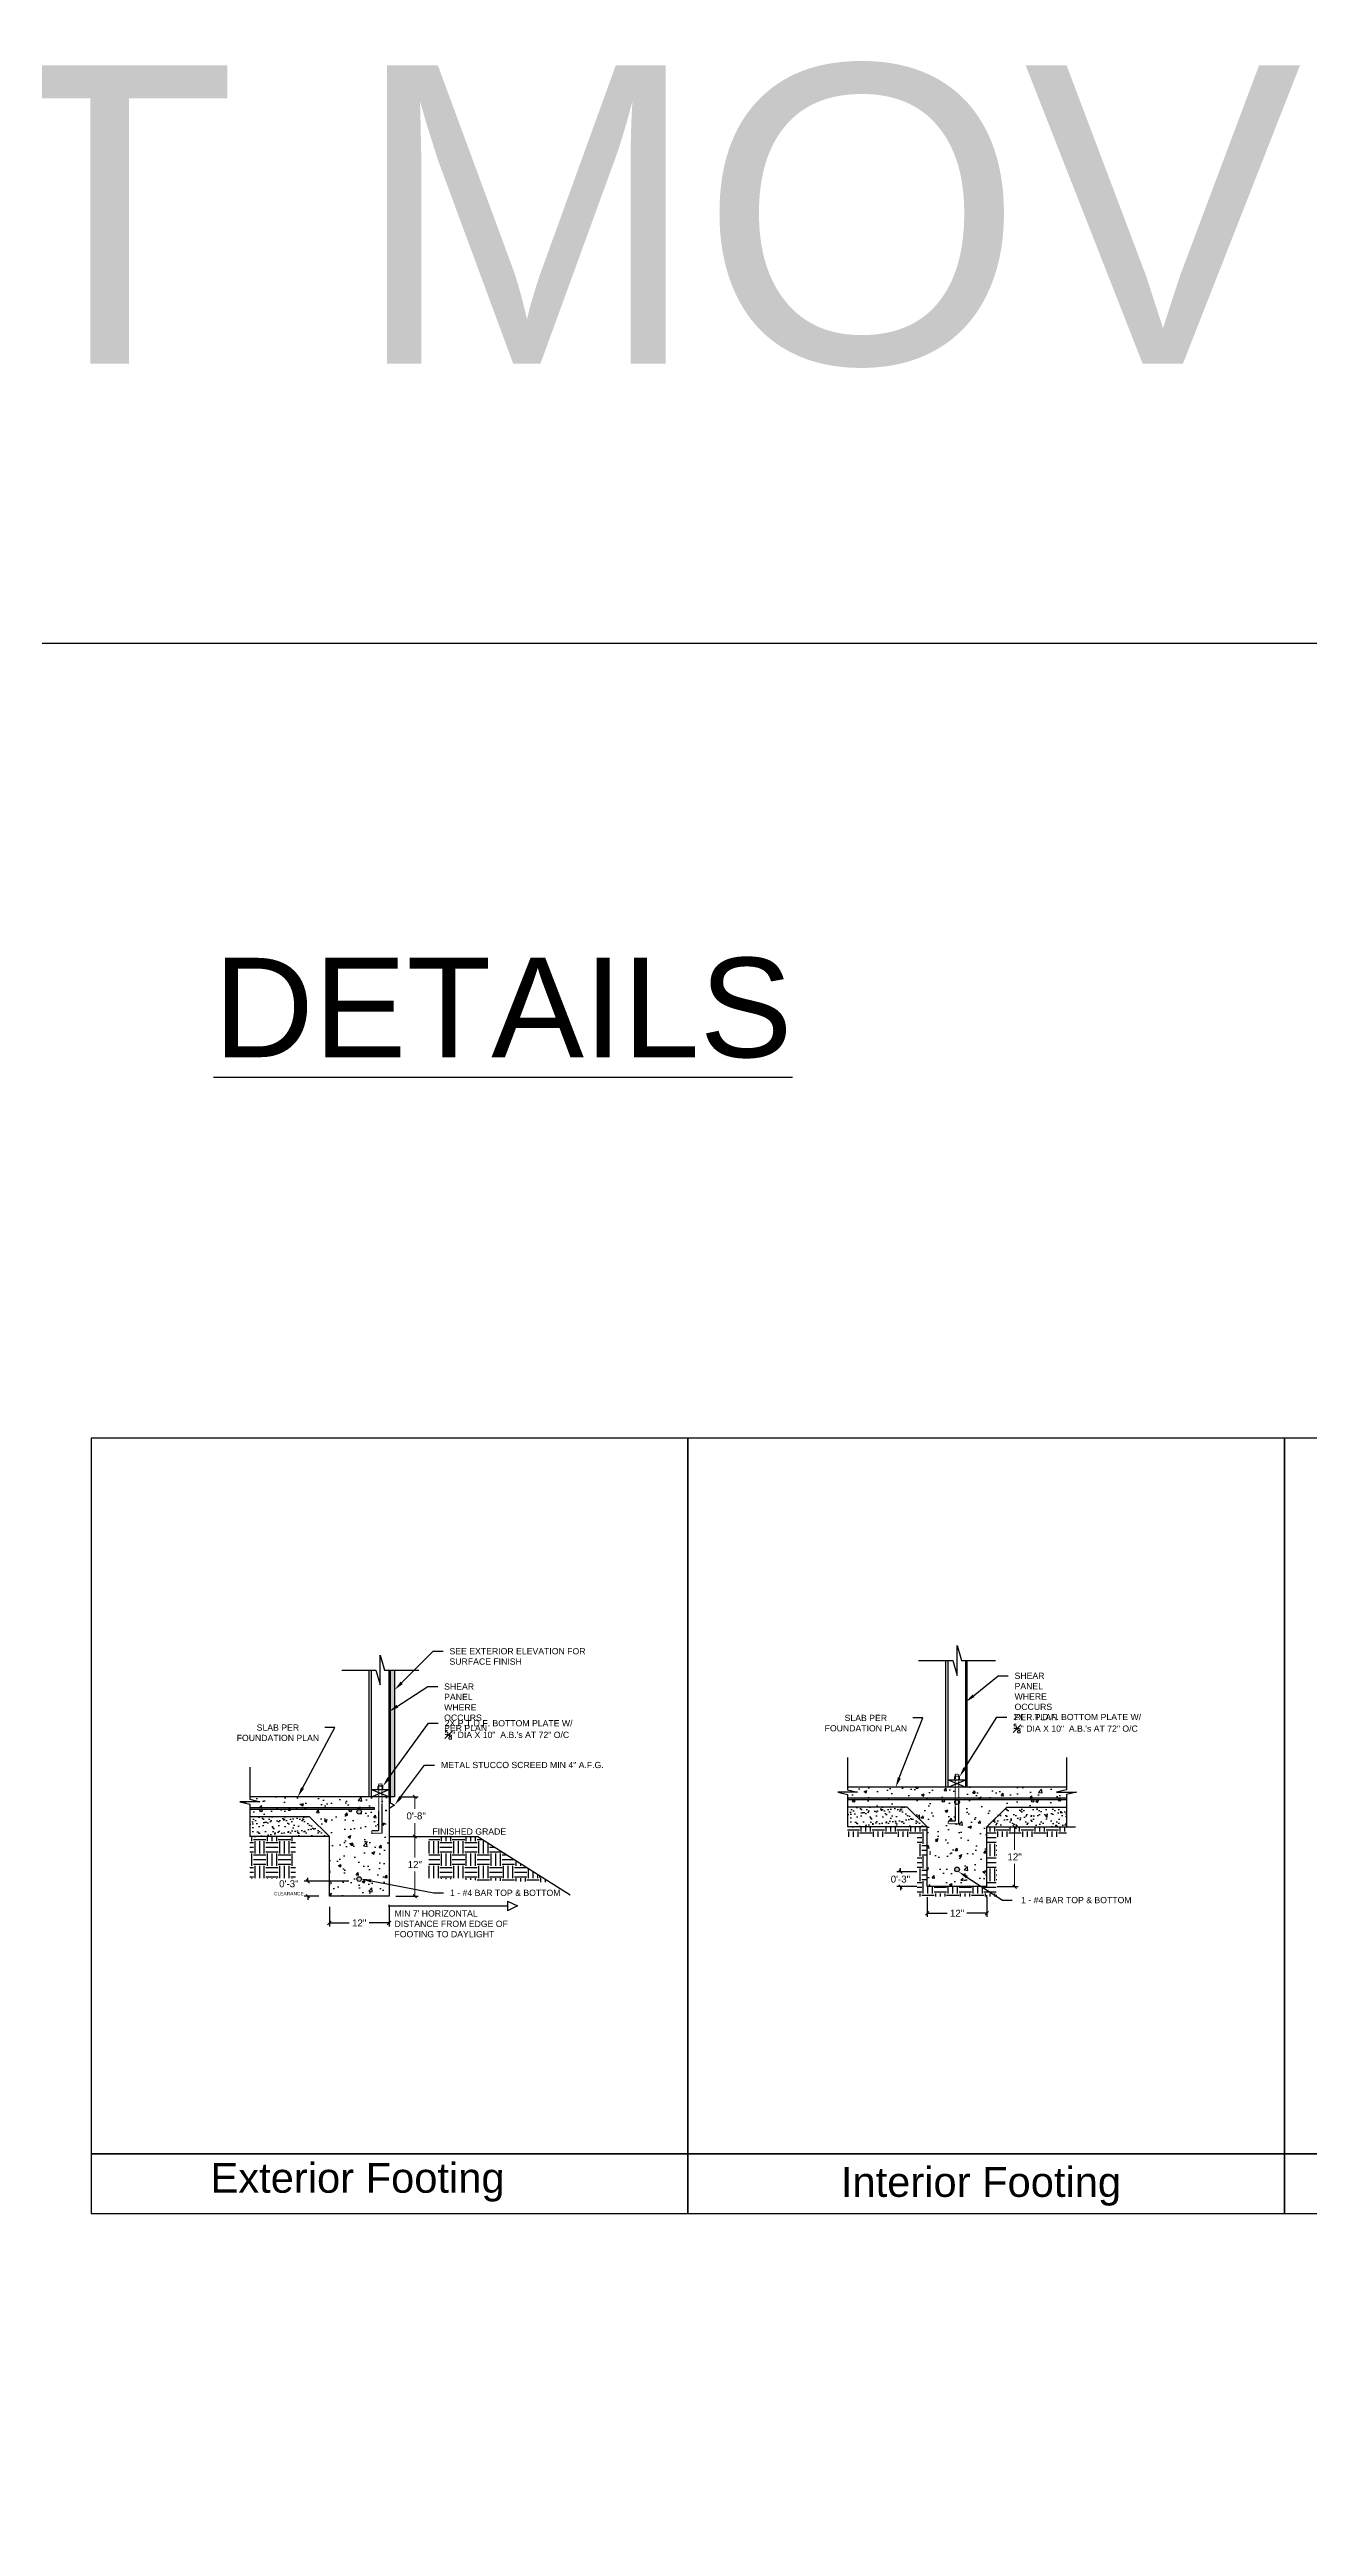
# Model space of a CAD drawing. Header units: inches. Extents: x -350 to 3672, y -1325 to 3943.
# Drawn here: x 1612.4 to 1865.8, y 1794 to 2292.2 of the extents above; entities that cross this region are included whole.
import ezdxf
from ezdxf import colors
from ezdxf.entities.mleader import LeaderData, LeaderLine
from ezdxf.math import Vec2, Vec3

# ---------------------------------------------------------------- set-up
doc = ezdxf.new("R2010")
doc.units = ezdxf.units.IN
doc.header["$MEASUREMENT"] = 0
doc.linetypes.add('DASHED2', pattern=[0.375, 0.25, -0.125])
doc.layers.add('Foundation - Details', color=7, linetype='Continuous')
doc.layers.add('Foundaton - Dim & Labels', color=9, linetype='Continuous')
doc.styles.get("Standard").update_dxf_attribs({"font": 'arial.ttf'})
doc.dimstyles.get("Standard").update_dxf_attribs({"dimscale": 0.7, "dimtxt": 6, "dimasz": 6, "dimexe": 1, "dimexo": 3, "dimgap": 3, "dimtad": 0, "dimtih": 1, "dimtoh": 1, "dimdec": 4, "dimzin": 1, "dimdsep": 46, "dimlunit": 4, "dimtxsty": 'Standard', "dimblk": 'OBLIQUE', "dimcen": 0.09, "dimadec": 0, "dimazin": 0, "dimtfac": 1, "dimtdec": 4, "dimtofl": 0, "dimtmove": 0, "dimatfit": 3, "dimfxl": 1, "dimtolj": 1, "dimtzin": 0, "dimarcsym": 0})
pattern_1 = [(0, (2327.8283, 1824.109), (2.5, 2.5), [2.5, -2.5]), (0, (2327.8283, 1825.0464), (2.5, 2.5), [2.5, -2.5]), (0, (2327.8283, 1825.984), (2.5, 2.5), [2.5, -2.5]), (90, (2328.1408, 1826.2964), (-2.5, 2.5), [2.5, -2.5]), (90, (2329.0783, 1826.2964), (-2.5, 2.5), [2.5, -2.5]), (90, (2330.0158, 1826.2964), (-2.5, 2.5), [2.5, -2.5])]
pattern_2 = [(37.5, (2428.661, 1824.109), (-0.0629934, 1.9268238), [0, -1.52, 0, -1.7, 0, -1.625]), (7.5, (2428.661, 1824.109), (1.769777, 2.822146), [0, -0.82, 0, -1.37, 0, -0.525]), (327.5, (2427.431, 1824.109), (3.114142, 0.005659), [0, -0.5, 0, -1.8, 0, -2.35]), (317.5, (2427.431, 1824.109), (3.006127, 0.877676), [0, -0.25, 0, -1.18, 0, -1.35])]

# ---------------------------------------------------------------- blocks, each defined once
blk = doc.blocks.new('_Oblique')
at = {"color": 0, "linetype": 'ByBlock', "lineweight": -2}
blk.add_line((-0.5, -0.5), (0.5, 0.5), dxfattribs=at)
blk = doc.blocks.new('*D75')
at = {"layer": 'Defpoints', "color": 0, "ltscale": 0.5, "transparency": 16777216}
for p in [(1668.68, 1920.75), (1680.68, 1920.75), (1680.68, 1915.38)]:
    blk.add_point(p, dxfattribs=at)
at = {"layer": 'Foundation - Details', "color": 0, "lineweight": -2, "ltscale": 0.5, "transparency": 16777216}
for p, q in [((1668.68, 1918.65), (1668.68, 1914.68)), ((1680.68, 1918.65), (1680.68, 1914.68)), ((1668.68, 1915.38), (1672.69, 1915.38)), ((1680.68, 1915.38), (1676.66, 1915.38))]:
    blk.add_line(p, q, dxfattribs=at)
at = {"layer": 'Foundation - Details', "color": 0, "lineweight": -2, "ltscale": 0.5, "transparency": 16777216, "xscale": 0.7, "yscale": 0.7, "zscale": 0.7, "rotation": 180}
blk.add_blockref('_Oblique', (1668.68, 1915.38), dxfattribs=at)
at = {"layer": 'Foundation - Details', "color": 0, "lineweight": -2, "ltscale": 0.5, "transparency": 16777216, "xscale": 0.7, "yscale": 0.7, "zscale": 0.7}
blk.add_blockref('_Oblique', (1680.68, 1915.38), dxfattribs=at)
at = {"layer": 'Foundation - Details', "color": 0, "ltscale": 0.5, "transparency": 16777216, "insert": (1674.68, 1915.38), "char_height": 4.2, "attachment_point": 5}
blk.add_mtext('\\A1;{\\H0.33333x;12"}', dxfattribs=at)
blk = doc.blocks.new('*D76')
at = {"layer": 'Defpoints', "color": 0, "transparency": 16777216}
for p in [(1680.68, 1932.75), (1685.87, 1932.75), (1680.68, 1920.75)]:
    blk.add_point(p, dxfattribs=at)
at = {"layer": 'Foundation - Details', "color": 0, "lineweight": -2, "transparency": 16777216}
for p, q in [((1682.08, 1932.75), (1686.57, 1932.75)), ((1682.08, 1920.75), (1686.57, 1920.75))]:
    blk.add_line(p, q, dxfattribs=at)
at = {"layer": 'Foundation - Details', "color": 0, "lineweight": 0, "transparency": 16777216}
for p, q in [((1685.87, 1932.75), (1685.87, 1928.54)), ((1685.87, 1920.75), (1685.87, 1925.73))]:
    blk.add_line(p, q, dxfattribs=at)
at = {"layer": 'Foundation - Details', "color": 0, "lineweight": 0, "transparency": 16777216, "xscale": 0.7, "yscale": 0.7, "zscale": 0.7}
for p, rotation in [((1685.87, 1932.75), 90), ((1685.87, 1920.75), 270)]:
    blk.add_blockref('_Oblique', p, dxfattribs=dict(at, rotation=rotation))
at = {"layer": 'Foundation - Details', "color": 0, "transparency": 16777216, "insert": (1685.87, 1927.14), "char_height": 1.4, "attachment_point": 5}
blk.add_mtext('\\A1;12"', dxfattribs=at)
blk = doc.blocks.new('*D77')
at = {"layer": 'Defpoints', "color": 0, "transparency": 16777216}
for p in [(1680.68, 1940.75), (1685.87, 1940.75), (1680.68, 1932.75)]:
    blk.add_point(p, dxfattribs=at)
at = {"layer": 'Foundation - Details', "color": 0, "lineweight": -2, "transparency": 16777216}
for p, q in [((1682.78, 1940.75), (1686.57, 1940.75)), ((1682.78, 1932.75), (1686.57, 1932.75))]:
    blk.add_line(p, q, dxfattribs=at)
at = {"layer": 'Foundation - Details', "color": 0, "lineweight": 0, "transparency": 16777216}
for p, q in [((1685.87, 1940.75), (1685.87, 1938.31)), ((1685.87, 1932.75), (1685.87, 1935.48))]:
    blk.add_line(p, q, dxfattribs=at)
at = {"layer": 'Foundation - Details', "color": 0, "lineweight": 0, "transparency": 16777216, "xscale": 0.7, "yscale": 0.7, "zscale": 0.7}
for p, rotation in [((1685.87, 1940.75), 90), ((1685.87, 1932.75), 270)]:
    blk.add_blockref('_Oblique', p, dxfattribs=dict(at, rotation=rotation))
at = {"layer": 'Foundation - Details', "color": 0, "transparency": 16777216, "insert": (1686.14, 1936.9), "char_height": 1.4, "attachment_point": 5}
blk.add_mtext('\\A1;0\'-8"', dxfattribs=at)
blk = doc.blocks.new('*D67')
at = {"layer": 'Defpoints', "color": 0, "ltscale": 0.5, "transparency": 16777216}
for p in [(1783.54, 1925.68), (1788.93, 1925.68), (1788.93, 1922.68)]:
    blk.add_point(p, dxfattribs=at)
at = {"layer": 'Foundation - Details', "color": 0, "lineweight": -2, "ltscale": 0.5, "transparency": 16777216}
for p, q in [((1786.83, 1925.68), (1782.84, 1925.68)), ((1783.54, 1925.68), (1783.54, 1926.38)), ((1786.83, 1922.68), (1782.84, 1922.68)), ((1783.54, 1922.68), (1783.54, 1921.98))]:
    blk.add_line(p, q, dxfattribs=at)
at = {"layer": 'Foundation - Details', "color": 0, "lineweight": -2, "ltscale": 0.5, "transparency": 16777216, "xscale": 0.7, "yscale": 0.7, "zscale": 0.7}
for p, rotation in [((1783.54, 1925.68), 270), ((1783.54, 1922.68), 90)]:
    blk.add_blockref('_Oblique', p, dxfattribs=dict(at, rotation=rotation))
at = {"layer": 'Foundation - Details', "color": 0, "ltscale": 0.5, "transparency": 16777216, "insert": (1783.54, 1924.18), "char_height": 4.2, "attachment_point": 5}
blk.add_mtext('\\A1;{\\H0.33333x;0\'-3"}', dxfattribs=at)
blk = doc.blocks.new('*D80')
at = {"layer": 'Defpoints', "color": 0, "ltscale": 0.5, "transparency": 16777216}
for p in [(1788.93, 1922.68), (1800.93, 1922.68), (1800.93, 1917.32)]:
    blk.add_point(p, dxfattribs=at)
at = {"layer": 'Foundation - Details', "color": 0, "lineweight": -2, "ltscale": 0.5, "transparency": 16777216}
for p, q in [((1788.93, 1920.58), (1788.93, 1916.62)), ((1800.93, 1920.58), (1800.93, 1916.62)), ((1788.93, 1917.32), (1792.95, 1917.32)), ((1800.93, 1917.32), (1796.91, 1917.32))]:
    blk.add_line(p, q, dxfattribs=at)
at = {"layer": 'Foundation - Details', "color": 0, "lineweight": -2, "ltscale": 0.5, "transparency": 16777216, "xscale": 0.7, "yscale": 0.7, "zscale": 0.7, "rotation": 180}
blk.add_blockref('_Oblique', (1788.93, 1917.32), dxfattribs=at)
at = {"layer": 'Foundation - Details', "color": 0, "lineweight": -2, "ltscale": 0.5, "transparency": 16777216, "xscale": 0.7, "yscale": 0.7, "zscale": 0.7}
blk.add_blockref('_Oblique', (1800.93, 1917.32), dxfattribs=at)
at = {"layer": 'Foundation - Details', "color": 0, "ltscale": 0.5, "transparency": 16777216, "insert": (1794.93, 1917.32), "char_height": 4.2, "attachment_point": 5}
blk.add_mtext('\\A1;{\\H0.33333x;12"}', dxfattribs=at)
blk = doc.blocks.new('*D81')
at = {"layer": 'Defpoints', "color": 0, "transparency": 16777216}
for p in [(1800.93, 1934.68), (1806.51, 1934.68), (1800.93, 1922.68)]:
    blk.add_point(p, dxfattribs=at)
at = {"layer": 'Foundation - Details', "color": 0, "lineweight": -2, "transparency": 16777216}
for p, q in [((1803.03, 1934.68), (1807.21, 1934.68)), ((1803.03, 1922.68), (1807.21, 1922.68))]:
    blk.add_line(p, q, dxfattribs=at)
at = {"layer": 'Foundation - Details', "color": 0, "lineweight": 0, "transparency": 16777216}
for p, q in [((1806.51, 1934.68), (1806.51, 1930.09)), ((1806.51, 1922.68), (1806.51, 1927.28))]:
    blk.add_line(p, q, dxfattribs=at)
at = {"layer": 'Foundation - Details', "color": 0, "lineweight": 0, "transparency": 16777216, "xscale": 0.7, "yscale": 0.7, "zscale": 0.7}
for p, rotation in [((1806.51, 1934.68), 90), ((1806.51, 1922.68), 270)]:
    blk.add_blockref('_Oblique', p, dxfattribs=dict(at, rotation=rotation))
at = {"layer": 'Foundation - Details', "color": 0, "transparency": 16777216, "insert": (1806.51, 1928.68), "char_height": 1.4, "attachment_point": 5}
blk.add_mtext('\\A1;12"', dxfattribs=at)
blk = doc.blocks.new('*D82')
at = {"color": 0, "lineweight": -2, "transparency": 16777216}
for p, q in [((1672.58, 1923.75), (1663.64, 1923.75)), ((1664.34, 1923.75), (1664.34, 1924.45)), ((1666.58, 1920.75), (1663.64, 1920.75)), ((1664.34, 1920.75), (1664.34, 1920.05))]:
    blk.add_line(p, q, dxfattribs=at)
at = {"layer": 'Defpoints', "color": 0, "transparency": 16777216}
for p in [(1664.34, 1923.75), (1674.68, 1923.75), (1668.68, 1920.75)]:
    blk.add_point(p, dxfattribs=at)
at = {"color": 0, "lineweight": -2, "transparency": 16777216, "xscale": 0.7, "yscale": 0.7, "zscale": 0.7}
for p, rotation in [((1664.34, 1923.75), 270), ((1664.34, 1920.75), 90)]:
    blk.add_blockref('_Oblique', p, dxfattribs=dict(at, rotation=rotation))
at = {"color": 0, "transparency": 16777216, "insert": (1660.53, 1922.44), "char_height": 1.4, "width": 1.6082, "attachment_point": 5}
blk.add_mtext('\\A1;0\'-3"\\P{\\H0.5x;CLEARANCE}', dxfattribs=at)

msp = doc.modelspace()

# ---------------------------------------------------------------- hatches: boundary and pattern name
at = {"transparency": 33554559}
h = msp.add_hatch(dxfattribs=at)
h.set_pattern_fill('AR-SAND', color=256, scale=0.3)
h.set_pattern_definition([(37.5, (0, 0), (-0.01889801, 0.57804713), [0, -0.456, 0, -0.51, 0, -0.4875]), (7.5, (0, 0), (0.53093301, 0.84664382), [0, -0.246, 0, -0.411, 0, -0.1575]), (327.5, (-0.369, 0), (0.93424256, 0.00169772), [0, -0.15, 0, -0.54, 0, -0.705]), (317.5, (-0.369, 0), (0.90183798, 0.26330267), [0, -0.075, 0, -0.354, 0, -0.405])])
h.paths.add_polyline_path([(1681.80058, 1966.24572), (1680.92558, 1966.24572), (1680.92558, 1954.18802), (1681.80058, 1954.82064)])
h.paths.add_polyline_path([(1681.80058, 1954.82064), (1680.92558, 1954.18802), (1680.92558, 1944.48168), (1681.80058, 1945.42141)])
h.paths.add_polyline_path([(1681.80058, 1945.42141), (1680.92558, 1944.48168), (1680.92558, 1940.74572), (1681.80058, 1940.74572)])
at = {"layer": 'Foundation - Details', "transparency": 33554559}
h = msp.add_hatch(dxfattribs=at)
h.set_pattern_fill('AR-CONC', color=256, scale=0.8)
h.set_pattern_definition([(50, (2308.4083, 1822.1705), (5.73808, -0.502017), [0.6, -6.6]), (355, (2308.408, 1822.1705), (-1.11001, 6.017537), [0.48, -5.28]), (100.4514, (2308.8865, 1822.1287), (4.62807, 5.51552), [0.50992, -5.609137]), (46.1842, (2308.408, 1823.7705), (8.53793, -1.324154), [0.9, -9.9]), (96.6356, (2309.12, 1823.66), (7.4773, 7.79295), [0.76488, -8.41371]), (351.1842, (2308.408, 1823.7705), (7.4773, 7.79295), [0.72, -7.92]), (21, (2309.2083, 1823.3705), (4.775256, -3.22095), [0.6, -6.6]), (326, (2309.208, 1823.3705), (1.946523, 5.8012), [0.48, -5.28]), (71.4514, (2309.606, 1823.102), (6.72178, 2.58025), [0.50992, -5.609137]), (37.5, (2308.4083, 1822.1705), (0.097279, 2.663151), [0, -5.216, 0, -5.36, 0, -5.3]), (7.5, (2308.4083, 1822.1705), (2.104556, 3.155294), [0, -3.056, 0, -5.096, 0, -2.02]), (327.5, (2306.6243, 1822.1705), (4.2705795, -0.180439), [0, -2, 0, -6.24, 0, -8.28]), (317.5, (2305.8243, 1822.1705), (4.66549, 0.80084), [0, -2.6, 0, -4.144, 0, -5.88])])
h.paths.add_polyline_path([(1680.67558, 1940.74572), (1679.23808, 1940.74572), (1679.23808, 1933.37072), (1677.23808, 1933.37072), (1677.23808, 1933.99572), (1678.61308, 1933.99572), (1678.61308, 1940.74572), (1677.17558, 1940.74572), (1676.67558, 1940.74572), (1652.67558, 1940.74572), (1652.67558, 1940.24572), (1654.67558, 1939.74572), (1650.67558, 1939.74572), (1652.67558, 1939.24572), (1652.67558, 1936.74572), (1664.67558, 1936.74572), (1668.67558, 1932.74572), (1668.67558, 1920.74572), (1680.67558, 1920.74572)])
edge = h.paths.add_edge_path(flags=16)
edge.add_arc((1674.67558, 1937.74572), 0.3125, 0, 360)
edge = h.paths.add_edge_path(flags=16)
edge.add_arc((1674.67558, 1925.74572), 0.3125, 0, 360)
at = {"layer": 'Foundation - Details', "transparency": 33554687}
h = msp.add_hatch(color=256, dxfattribs=at)
h.dxf.hatch_style = 1
h.paths.add_polyline_path([(1677.68177, 1938.58947), (1652.67558, 1938.58947), (1652.67558, 1938.21447), (1677.68177, 1938.21447)])
h.paths.add_polyline_path([(1654.67986, 1937.98009, 1), (1655.14861, 1937.98009, 1)])
h.paths.add_polyline_path([(1672.67986, 1937.98009, 1), (1673.14861, 1937.98009, 1)])
h = msp.add_hatch(color=256, dxfattribs=at)
h.dxf.hatch_style = 1
h.paths.add_polyline_path([(1816.92831, 1940.52791), (1772.92831, 1940.52791), (1772.92831, 1940.15291), (1816.92831, 1940.15291)])
edge = h.paths.add_edge_path()
edge.add_arc((1792.16077, 1939.91854), 0.23438, 0, 360)
edge = h.paths.add_edge_path()
edge.add_arc((1810.16077, 1939.91854), 0.23438, 0, 360)
at = {"layer": 'Foundation - Details', "transparency": 33554508}
h = msp.add_hatch(dxfattribs=at)
h.set_pattern_fill('AR-SAND', color=256)
h.set_pattern_definition(pattern_2)
h.paths.add_polyline_path([(1784.92831, 1938.68416), (1772.92831, 1938.68416), (1772.92831, 1936.68416), (1786.92831, 1936.68416)])
h.paths.add_polyline_path([(1786.92831, 1936.68416), (1772.92831, 1936.68416), (1772.92831, 1934.68416), (1788.92831, 1934.68416)])
at = {"layer": 'Foundation - Details', "transparency": 33554687}
h = msp.add_hatch(color=256, dxfattribs=at)
h.dxf.hatch_style = 1
h.paths.add_polyline_path([(1774.39515, 1939.91854, 1), (1773.9264, 1939.91854, 1)])
h = msp.add_hatch(color=256, dxfattribs=at)
h.dxf.hatch_style = 1
edge = h.paths.add_edge_path()
edge.add_arc((1794.92831, 1939.68416), 0.46875, 0, 360)
edge = h.paths.add_edge_path()
edge.add_arc((1794.92831, 1926.15291), 0.46875, 0, 360)
at = {"layer": 'Foundation - Details', "transparency": 33554508}
h = msp.add_hatch(dxfattribs=at)
h.set_pattern_fill('AR-SAND', color=256)
h.set_pattern_definition(pattern_2)
h.paths.add_polyline_path([(1804.92831, 1938.68416), (1816.92831, 1938.68416), (1816.92831, 1936.68416), (1802.92831, 1936.68416)])
h.paths.add_polyline_path([(1802.92831, 1936.68416), (1816.92831, 1936.68416), (1816.92831, 1934.68416), (1800.92831, 1934.68416)])
h = msp.add_hatch(dxfattribs=at)
h.set_pattern_fill('AR-SAND', color=256)
h.set_pattern_definition([(37.5, (2308.4083, 1822.1705), (-0.0629934, 1.9268238), [0, -1.52, 0, -1.7, 0, -1.625]), (7.5, (2308.4083, 1822.1705), (1.769777, 2.822146), [0, -0.82, 0, -1.37, 0, -0.525]), (327.5, (2307.1783, 1822.1705), (3.114142, 0.005659), [0, -0.5, 0, -1.8, 0, -2.35]), (317.5, (2307.1783, 1822.1705), (3.006127, 0.877676), [0, -0.25, 0, -1.18, 0, -1.35])])
h.paths.add_polyline_path([(1664.67558, 1936.74572), (1652.67558, 1936.74572), (1652.67558, 1934.74572), (1666.67558, 1934.74572)])
h.paths.add_polyline_path([(1666.67558, 1934.74572), (1652.67558, 1934.74572), (1652.67558, 1932.74572), (1668.67558, 1932.74572)])
at = {"layer": 'Foundation - Details', "transparency": 33554687}
h = msp.add_hatch(color=256, dxfattribs=at)
h.dxf.hatch_style = 1
h.paths.add_polyline_path([(1674.20683, 1937.74572, 1), (1675.14433, 1937.74572, 1)])
h.paths.add_polyline_path([(1675.14433, 1924.21447, 1), (1674.20683, 1924.21447, 1)])
at = {"layer": 'Foundation - Details', "transparency": 33554610}
h = msp.add_hatch(dxfattribs=at)
h.set_pattern_fill('EARTH', color=256, scale=10)
h.set_pattern_definition([(0, (2308.4083, 1822.1705), (2.5, 2.5), [2.5, -2.5]), (0, (2308.4083, 1823.108), (2.5, 2.5), [2.5, -2.5]), (0, (2308.4083, 1824.0455), (2.5, 2.5), [2.5, -2.5]), (90, (2308.7208, 1824.358), (-2.5, 2.5), [2.5, -2.5]), (90, (2309.6583, 1824.358), (-2.5, 2.5), [2.5, -2.5]), (90, (2310.5958, 1824.358), (-2.5, 2.5), [2.5, -2.5])])
h.paths.add_polyline_path([(1661.87376, 1932.74572), (1652.67558, 1932.74572), (1652.67558, 1924.32054), (1661.87376, 1924.32054)])
h.paths.add_polyline_path([(1698.52395, 1932.74572), (1688.66915, 1932.74572), (1688.66915, 1924.32054), (1713.1498, 1923.52868)])
at = {"layer": 'Foundaton - Dim & Labels', "transparency": 33554559}
h = msp.add_hatch(dxfattribs=at)
h.set_pattern_fill('AR-CONC', color=256, scale=0.8)
h.set_pattern_definition([(50, (2327.8283, 1824.109), (5.73808, -0.502017), [0.6, -6.6]), (355, (2327.8283, 1824.109), (-1.11001, 6.01754), [0.48, -5.28]), (100.4514, (2328.3065, 1824.067), (4.62807, 5.51552), [0.50992, -5.609137]), (46.1842, (2327.828, 1825.709), (8.53793, -1.32415), [0.9, -9.9]), (96.6356, (2328.54, 1825.599), (7.4773, 7.79295), [0.76488, -8.41371]), (351.1842, (2327.828, 1825.709), (7.4773, 7.79295), [0.72, -7.92]), (21, (2328.6283, 1825.309), (4.775256, -3.22095), [0.6, -6.6]), (326, (2328.6283, 1825.309), (1.94652, 5.8012), [0.48, -5.28]), (71.4514, (2329.0263, 1825.0405), (6.72178, 2.58025), [0.50992, -5.609137]), (37.5, (2327.8283, 1824.109), (0.097279, 2.663151), [0, -5.216, 0, -5.36, 0, -5.3]), (7.5, (2327.8283, 1824.109), (2.104556, 3.155294), [0, -3.056, 0, -5.096, 0, -2.02]), (327.5, (2326.0443, 1824.109), (4.2705795, -0.180439), [0, -2, 0, -6.24, 0, -8.28]), (317.5, (2325.2443, 1824.109), (4.66549, 0.80084), [0, -2.6, 0, -4.144, 0, -5.88])])
h.paths.add_polyline_path([(1784.92831, 1938.68416), (1788.92831, 1934.68416), (1788.92831, 1922.68416), (1800.92831, 1922.68416), (1800.92831, 1934.68416), (1804.92831, 1938.68416), (1816.92831, 1938.68416), (1816.92831, 1941.18416), (1818.92831, 1941.68416), (1814.92831, 1941.68416), (1816.92831, 1942.18416), (1816.92831, 1942.68416), (1795.24081, 1942.68416), (1795.24081, 1935.30916), (1793.24081, 1935.30916), (1793.24081, 1935.93416), (1794.61581, 1935.93416), (1794.61581, 1942.68416), (1793.17831, 1942.68416), (1772.92831, 1942.68416), (1772.92831, 1942.18416), (1774.92831, 1941.68416), (1770.92831, 1941.68416), (1772.92831, 1941.18416), (1772.92831, 1938.68416)])
h.paths.add_polyline_path([(1795.39706, 1926.15291, -1), (1794.45956, 1926.15291, -1)], flags=16)
at = {"layer": 'Foundaton - Dim & Labels', "transparency": 33554610}
h = msp.add_hatch(dxfattribs=at)
h.set_pattern_fill('EARTH', color=256, scale=10)
h.set_pattern_definition(pattern_1)
h.paths.add_polyline_path([(1799.85722, 1922.68416), (1788.92831, 1922.68416), (1788.92831, 1934.68416), (1772.92831, 1934.68416), (1772.92831, 1932.68416), (1786.92831, 1932.68416), (1786.92831, 1920.68416), (1800.92831, 1920.68416), (1802.92831, 1920.68416), (1802.92831, 1920.6884)])
h = msp.add_hatch(dxfattribs=at)
h.set_pattern_fill('EARTH', color=256, scale=10)
h.set_pattern_definition(pattern_1)
h.paths.add_polyline_path([(1788.92831, 1934.68416), (1772.92831, 1934.68416), (1772.92831, 1932.68416), (1786.92831, 1932.68416), (1786.92831, 1922.68416), (1788.92831, 1922.68416)])
h.paths.add_polyline_path([(1816.92831, 1934.68416), (1800.92831, 1934.68416), (1800.92831, 1922.68416), (1802.92831, 1922.68416), (1802.92831, 1932.68416), (1816.92831, 1932.68416)])
at = {"layer": 'Foundaton - Dim & Labels', "transparency": 33554508}
h = msp.add_hatch(dxfattribs=at)
h.set_pattern_fill('EARTH', color=256, scale=10)
h.set_pattern_definition(pattern_1)
h.paths.add_polyline_path([(1802.92831, 1932.68416), (1816.92831, 1932.68416), (1816.92831, 1934.68416), (1800.92831, 1934.68416), (1800.92831, 1922.68416), (1799.85722, 1922.68416), (1802.92831, 1920.6884)])

# ---------------------------------------------------------------- linework, layer by layer
at = {"color": 3}
msp.add_lwpolyline([(1277.33969, 2172.8427), (2827.87242, 2172.8427), (2827.87242, 1295.71369), (1277.33969, 1295.71369)], close=True, dxfattribs=at)
for points in [[(1620.78058, 2012.91319), (1620.78058, 1868.91319), (1740.78058, 1868.91319), (1740.78058, 2012.91319), (1620.78058, 2012.91319)], [(1740.78058, 2012.91319), (1740.78058, 1868.91319), (1860.78058, 1868.91319), (1860.78058, 2012.91319), (1740.78058, 2012.91319)], [(1860.78058, 2012.91319), (1860.78058, 1868.91319), (1980.78058, 1868.91319), (1980.78058, 2012.91319), (1860.78058, 2012.91319)], [(1620.78058, 1868.91319), (1620.78058, 1856.91319), (1740.78058, 1856.91319), (1740.78058, 1868.91319), (1620.78058, 1868.91319)], [(1740.78058, 1868.91319), (1740.78058, 1856.91319), (1860.78058, 1856.91319), (1860.78058, 1868.91319), (1740.78058, 1868.91319)], [(1860.78058, 1868.91319), (1860.78058, 1856.91319), (1980.78058, 1856.91319), (1980.78058, 1868.91319), (1860.78058, 1868.91319)]]:
    msp.add_lwpolyline(points)
at = {"layer": 'Foundation - Details'}
for p, q in [((1792.67831, 1942.68416), (1792.67831, 1968.18416)), ((1793.17831, 1944.18416), (1793.17831, 1968.18416)), ((1796.67831, 1968.18416), (1797.55331, 1968.18416)), ((1676.67558, 1940.74572), (1676.67558, 1966.24572)), ((1677.17558, 1942.24572), (1677.17558, 1966.24572)), ((1680.67558, 1966.24572), (1681.55058, 1966.24572)), ((1793.17831, 1944.18416), (1796.67831, 1942.68416)), ((1793.17831, 1942.68416), (1796.67831, 1944.18416)), ((1680.67558, 1940.74572), (1652.67558, 1940.74572)), ((1677.17558, 1940.74572), (1676.67558, 1940.74572)), ((1677.17558, 1942.24572), (1680.67558, 1940.74572)), ((1677.17558, 1940.74572), (1680.67558, 1942.24572)), ((1680.67558, 1940.74572), (1680.67558, 1920.74572)), ((1816.92831, 1942.68416), (1772.92831, 1942.68416)), ((1784.92831, 1938.68416), (1772.92831, 1938.68416)), ((1788.92831, 1934.68416), (1784.92831, 1938.68416)), ((1797.42831, 1942.68416), (1796.92831, 1942.68416)), ((1800.92831, 1934.68416), (1804.92831, 1938.68416)), ((1804.92831, 1938.68416), (1816.92831, 1938.68416)), ((1664.67558, 1936.74572), (1652.67558, 1936.74572)), ((1668.67558, 1932.74572), (1664.67558, 1936.74572)), ((1788.92831, 1934.68416), (1772.92831, 1934.68416)), ((1788.92831, 1922.68416), (1788.92831, 1934.68416)), ((1800.92831, 1934.68416), (1818.77668, 1934.68416)), ((1800.92831, 1934.68416), (1816.92831, 1934.68416)), ((1800.92831, 1922.68416), (1800.92831, 1934.68416)), ((1668.67558, 1932.74572), (1652.67558, 1932.74572)), ((1668.67558, 1920.74572), (1668.67558, 1932.74572)), ((1680.67558, 1932.74572), (1698.52395, 1932.74572)), ((1698.52395, 1932.74572), (1717.11034, 1921.0328)), ((1680.67558, 1920.74572), (1668.67558, 1920.74572)), ((1680.67558, 1918.53682), (1680.67558, 1919.03682)), ((1680.67558, 1918.78682), (1704.52325, 1918.78682)), ((1704.52325, 1919.78682), (1704.52325, 1917.78682)), ((1704.52325, 1919.78682), (1706.52325, 1918.78682)), ((1706.52325, 1918.78682), (1704.52325, 1917.78682)), ((1800.92831, 1922.68416), (1788.92831, 1922.68416)), ((1800.92831, 1920.47526), (1800.92831, 1920.97526))]:
    msp.add_line(p, q, dxfattribs=at)
for points in [[(1671.17558, 1966.24572), (1678.05058, 1966.24572), (1678.92558, 1963.24572), (1678.92558, 1969.24572), (1679.80058, 1966.24572), (1686.67558, 1966.24572)], [(1787.17831, 1968.18416), (1794.05331, 1968.18416), (1794.92831, 1965.18416), (1794.92831, 1971.18416), (1795.80331, 1968.18416), (1802.67831, 1968.18416)], [(1796.67831, 1942.68416), (1796.67831, 1968.18416), (1796.92831, 1968.18416), (1796.92831, 1942.68416), (1796.67831, 1942.68416)], [(1680.67558, 1940.74572), (1680.67558, 1966.24572), (1680.92558, 1966.24572), (1680.92558, 1940.74572), (1680.67558, 1940.74572)], [(1681.80058, 1966.24572), (1681.80058, 1940.74572), (1680.92558, 1940.74572), (1680.92558, 1942.24572), (1680.92558, 1966.24572)], [(1772.92831, 1948.68416), (1772.92831, 1942.18416), (1774.92831, 1941.68416), (1770.92831, 1941.68416), (1772.92831, 1941.18416), (1772.92831, 1934.68416)], [(1816.92831, 1948.68416), (1816.92831, 1942.18416), (1814.92831, 1941.68416), (1818.92831, 1941.68416), (1816.92831, 1941.18416), (1816.92831, 1934.68416)], [(1652.67558, 1946.74572), (1652.67558, 1940.24572), (1654.67558, 1939.74572), (1650.67558, 1939.74572), (1652.67558, 1939.24572), (1652.67558, 1932.74572)], [(1680.92558, 1943.55972), (1680.92558, 1939.55972), (1681.80058, 1939.05061), (1680.92558, 1938.55972), (1680.99311, 1938.50488)], [(1652.67558, 1938.58947), (1677.68177, 1938.58947), (1677.68177, 1938.21447), (1652.67558, 1938.21447)], [(1772.92831, 1940.52791), (1816.92831, 1940.52791), (1816.92831, 1940.15291), (1772.92831, 1940.15291)]]:
    msp.add_lwpolyline(points, dxfattribs=at)
at = {"layer": 'Foundation - Details', "linetype": 'DASHED2', "ltscale": 0.1}
for points in [[(1678.61308, 1943.37072), (1679.23808, 1943.37072), (1679.23808, 1933.37072), (1677.23808, 1933.37072), (1677.23808, 1933.99572), (1678.61308, 1933.99572), (1678.61308, 1943.37072)], [(1794.61581, 1945.30916), (1795.24081, 1945.30916), (1795.24081, 1935.30916), (1793.24081, 1935.30916), (1793.24081, 1935.93416), (1794.61581, 1935.93416), (1794.61581, 1945.30916)], [(1794.42831, 1944.18416), (1795.42831, 1944.18416), (1795.42831, 1944.80916), (1794.42831, 1944.80916), (1794.42831, 1944.18416)], [(1678.42558, 1942.24572), (1679.42558, 1942.24572), (1679.42558, 1942.87072), (1678.42558, 1942.87072), (1678.42558, 1942.24572)]]:
    msp.add_lwpolyline(points, dxfattribs=at)
at = {"layer": 'Foundation - Details'}
for points in [[(1793.17831, 1944.18416), (1796.67831, 1944.18416), (1796.67831, 1942.68416), (1793.17831, 1942.68416)], [(1677.17558, 1942.24572), (1680.67558, 1942.24572), (1680.67558, 1940.74572), (1677.17558, 1940.74572)]]:
    msp.add_lwpolyline(points, close=True, dxfattribs=at)
for centre, radius in [((1774.16077, 1939.91854), 0.23438), ((1792.16077, 1939.91854), 0.23438), ((1794.92831, 1939.68416), 0.46875), ((1810.16077, 1939.91854), 0.23438), ((1654.91423, 1937.98009), 0.23438), ((1672.91423, 1937.98009), 0.23438), ((1674.67558, 1937.74572), 0.46875), ((1674.67558, 1924.21447), 0.46875), ((1794.92831, 1926.15291), 0.46875)]:
    msp.add_circle(centre, radius, dxfattribs=at)

# ---------------------------------------------------------------- texts
at = {"color": 3, "insert": (1324.17296, 2289.03958), "char_height": 60, "attachment_point": 1}
msp.add_mtext_dynamic_manual_height_columns('DO NOT MOVE - All SHEETS LINKED TO DETAILS & NOTES', width=2572.0309593, gutter_width=1, heights=[0], dxfattribs=at)
at = {"attachment_point": 1}
for s, width, insert, char_height in [('{\\LDETAILS}', 233.6213864, (1645.37344, 2109.53212), 20), ('Exterior Footing', 112.2279418, (1644.77428, 1867.10539), 6), ('Interior Footing', 112.2279418, (1771.55862, 1866.27194), 6)]:
    msp.add_mtext_dynamic_manual_height_columns(s, width=width, gutter_width=1, heights=[0], dxfattribs=dict(at, insert=insert, char_height=char_height))
at = {"layer": 'Foundation - Details', "char_height": 1.25, "attachment_point": 1}
for s, width, insert in [('FINISHED GRADE', 22.0419204, (1689.3988, 1934.39242)), ("MIN 7' HORIZONTAL DISTANCE FROM EDGE OF FOOTING TO DAYLIGHT", 23.0336858, (1681.78532, 1917.91175))]:
    msp.add_mtext_dynamic_manual_height_columns(s, width=width, gutter_width=1, heights=[0], dxfattribs=dict(at, insert=insert))

# ---------------------------------------------------------------- dimensions: what is measured, and where the dimension line sits
dim = msp.add_linear_dim(base=(1664.34296, 1923.74572), p1=(1668.67558, 1920.74572), p2=(1674.67558, 1923.74572), angle=90, text='<>\\P{\\H0.5x;CLEARANCE}', dimstyle='Standard', override={"dimtxt": 2, "dimasz": 1, "dimtmove": 2})
dim.commit()
dim.dimension.update_dxf_attribs({"geometry": '*D82', "text_midpoint": (1660.52806, 1922.4395), "dimtype": 160})
at = {"layer": 'Foundation - Details'}
dim = msp.add_linear_dim(base=(1685.87381, 1940.74572), p1=(1680.67558, 1932.74572), p2=(1680.67558, 1940.74572), angle=90, dimstyle='Standard', override={"dimtxt": 2, "dimasz": 1, "dimgap": 1, "dimtmove": 2, "dimlwd": 0}, dxfattribs=at)
dim.commit()
dim.dimension.update_dxf_attribs({"geometry": '*D77', "text_midpoint": (1686.1444, 1936.8986), "dimtype": 160})
dim = msp.add_linear_dim(base=(1806.50654, 1934.68416), p1=(1800.92831, 1922.68416), p2=(1800.92831, 1934.68416), angle=90, text='12"', dimstyle='Standard', override={"dimtxt": 2, "dimasz": 1, "dimgap": 1, "dimlwd": 0}, dxfattribs=at)
dim.commit()
dim.dimension.update_dxf_attribs({"geometry": '*D81', "text_midpoint": (1806.50654, 1928.68416)})
dim = msp.add_linear_dim(base=(1685.87381, 1932.74572), p1=(1680.67558, 1920.74572), p2=(1680.67558, 1932.74572), angle=90, text='12"', dimstyle='Standard', override={"dimtxt": 2, "dimasz": 1, "dimexo": 2, "dimgap": 1, "dimlwd": 0}, dxfattribs=at)
dim.commit()
dim.dimension.update_dxf_attribs({"geometry": '*D76', "text_midpoint": (1685.87381, 1927.13509), "dimtype": 160})
at = {"layer": 'Foundation - Details', "ltscale": 0.5}
dim = msp.add_linear_dim(base=(1783.54414, 1925.68416), p1=(1788.92831, 1922.68416), p2=(1788.92831, 1925.68416), angle=90, text='{\\H0.33333x;<>}', dimstyle='Standard', override={"dimasz": 1}, dxfattribs=at)
dim.commit()
dim.dimension.update_dxf_attribs({"geometry": '*D67', "text_midpoint": (1783.54414, 1924.18416), "dimtype": 160})
for base, p1, p2, picture, middle in [((1680.67558, 1915.3777), (1668.67558, 1920.74572), (1680.67558, 1920.74572), '*D75', (1674.67558, 1915.3777)), ((1800.92831, 1917.31614), (1788.92831, 1922.68416), (1800.92831, 1922.68416), '*D80', (1794.92831, 1917.31614))]:
    dim = msp.add_linear_dim(base=base, p1=p1, p2=p2, text='{\\H0.33333x;12"}', dimstyle='Standard', override={"dimasz": 1, "dimgap": 1}, dxfattribs=at)
    dim.commit()
    dim.dimension.update_dxf_attribs({"geometry": picture, "text_midpoint": middle})

# ---------------------------------------------------------------- leaders
ml = msp.add_multileader_mtext('Standard')
ml.set_content('SEE EXTERIOR ELEVATION FOR\\PSURFACE FINISH', color=256)
ml.set_leader_properties()
ml.build(insert=Vec2(0, 0))
ml.multileader.update_dxf_attribs({"dogleg_length": 3.98438, "arrow_head_size": 2, "scale": 0.5})
ctx = ml.context
ctx.base_point, ctx.scale, ctx.char_height, ctx.arrow_head_size, ctx.landing_gap_size, ctx.plane_origin = Vec3(1691.54554, 1970.03188), 0.5, 1.25, 2, 1.29688, Vec3(1683.53611, 1961.19601)
notes = []
notes.append((ctx, [(0, (1, 1, 0), (1689.55335, 1970.03188), (1, 0), 1.99219, [(0, [(1681.80058, 1962.25734)], 0, [])])]))
ctx.mtext.insert, ctx.mtext.flow_direction = Vec3(1692.84242, 1970.66753), 5
ml = msp.add_multileader_mtext('Standard')
ml.set_content('SHEAR PANEL WHERE OCCURS PER PLAN', color=256)
ml.set_leader_properties()
ml.build(insert=Vec2(0, 0))
ml.multileader.update_dxf_attribs({"dogleg_length": 3.98438, "arrow_head_size": 2, "scale": 0.5})
ctx = ml.context
ctx.base_point, ctx.scale, ctx.char_height, ctx.arrow_head_size, ctx.landing_gap_size, ctx.plane_origin = Vec3(1690.47153, 1962.91721), 0.5, 1.25, 2, 1.29688, Vec3(1682.41111, 1956.82415)
notes.append((ctx, [(0, (1, 1, 0), (1688.47934, 1962.91721), (1, 0), 1.99219, [(0, [(1680.67558, 1957.88548)], 0, [])])]))
ctx.mtext.insert, ctx.mtext.width, ctx.mtext.flow_direction = Vec3(1691.7684, 1963.55287), 19.9699864, 5
ml = msp.add_multileader_mtext('Standard')
ml.set_content('SHEAR PANEL WHERE OCCURS PER PLAN', color=256)
ml.set_leader_properties()
ml.build(insert=Vec2(0, 0))
ml.multileader.update_dxf_attribs({"dogleg_length": 3.98438, "arrow_head_size": 2, "scale": 0.5})
ctx = ml.context
ctx.base_point, ctx.scale, ctx.char_height, ctx.arrow_head_size, ctx.landing_gap_size, ctx.plane_origin = Vec3(1805.2027, 1965.09133), 0.5, 1.25, 2, 1.29688, Vec3(1798.41384, 1958.76259)
notes.append((ctx, [(0, (1, 1, 0), (1803.21051, 1965.09133), (1, 0), 1.99219, [(0, [(1796.67831, 1959.82392)], 0, [])])]))
ctx.mtext.insert, ctx.mtext.width, ctx.mtext.flow_direction = Vec3(1806.49957, 1965.72699), 19.9699864, 5
ml = msp.add_multileader_mtext('Standard')
ml.set_content('SLAB PER \\PFOUNDATION PLAN', color=256)
ml.set_leader_properties()
ml.build(insert=Vec2(0, 0))
ml.multileader.update_dxf_attribs({"dogleg_length": 3.98438, "arrow_head_size": 2, "scale": 0.5})
ctx = ml.context
ctx.base_point, ctx.scale, ctx.char_height, ctx.arrow_head_size, ctx.landing_gap_size, ctx.plane_origin = Vec3(1648.87789, 1954.66891), 0.5, 1.25, 2, 1.29688, Vec3(1662.33302, 1940.74572)
ctx.text_align_type = 1
notes.append((ctx, [(1, (1, 1, 0), (1669.7684, 1954.66891), (-1, 0), 1.99219, [(0, [(1662.33302, 1940.74572)], 0, [])])]))
ctx.mtext.insert, ctx.mtext.alignment, ctx.mtext.flow_direction = Vec3(1658.32705, 1955.30457), 2, 5
ml = msp.add_multileader_mtext('Standard')
ml.set_content('\\A1;2X P.T.D.F. BOTTOM PLATE W/\\P{\\Fromand|c0;\\H0.7x;\\S5#8;}" DIA X 10"  A.B.\'s AT 72" O/C', color=256)
ml.set_leader_properties()
ml.build(insert=Vec2(0, 0))
ml.multileader.update_dxf_attribs({"dogleg_length": 3.98438, "arrow_head_size": 2, "scale": 0.5})
ctx = ml.context
ctx.base_point, ctx.scale, ctx.char_height, ctx.arrow_head_size, ctx.landing_gap_size, ctx.plane_origin = Vec3(1690.57852, 1955.53618), 0.5, 1.25, 2, 1.29688, Vec3(1679.42558, 1942.87072)
notes.append((ctx, [(0, (1, 1, 0), (1688.58633, 1955.53618), (1, 0), 1.99219, [(0, [(1679.42558, 1942.87072)], 0, [])])]))
ctx.mtext.insert, ctx.mtext.flow_direction = Vec3(1691.87539, 1956.17184), 5
ml = msp.add_multileader_mtext('Standard')
ml.set_content('SLAB PER \\PFOUNDATION PLAN', color=256)
ml.set_leader_properties()
ml.build(insert=Vec2(0, 0))
ml.multileader.update_dxf_attribs({"dogleg_length": 3.98438, "arrow_head_size": 2, "scale": 0.5})
ctx = ml.context
ctx.base_point, ctx.scale, ctx.char_height, ctx.arrow_head_size, ctx.landing_gap_size, ctx.plane_origin = Vec3(1767.13844, 1956.60736), 0.5, 1.25, 2, 1.29688, Vec3(1782.58575, 1942.68416)
ctx.text_align_type = 1
notes.append((ctx, [(1, (1, 1, 0), (1788.02895, 1956.60736), (-1, 0), 1.99219, [(0, [(1782.58575, 1942.68416)], 0, [])])]))
ctx.mtext.insert, ctx.mtext.alignment, ctx.mtext.flow_direction = Vec3(1776.5876, 1957.24301), 2, 5
ml = msp.add_multileader_mtext('Standard')
ml.set_content('\\A1;2X P.T.D.F. BOTTOM PLATE W/\\P{\\Fromand|c0;\\H0.7x;\\S5#8;}" DIA X 10"  A.B.\'s AT 72" O/C', color=256)
ml.set_leader_properties()
ml.build(insert=Vec2(0, 0))
ml.multileader.update_dxf_attribs({"dogleg_length": 3.98438, "arrow_head_size": 2, "scale": 0.5})
ctx = ml.context
ctx.base_point, ctx.scale, ctx.char_height, ctx.arrow_head_size, ctx.landing_gap_size, ctx.plane_origin = Vec3(1804.95114, 1956.79297), 0.5, 1.25, 2, 1.29688, Vec3(1795.42831, 1944.80916)
notes.append((ctx, [(0, (1, 1, 0), (1802.95895, 1956.79297), (1, 0), 1.99219, [(0, [(1795.42831, 1944.80916)], 0, [])])]))
ctx.mtext.insert, ctx.mtext.flow_direction = Vec3(1806.24801, 1957.42863), 5
ml = msp.add_multileader_mtext('Standard')
ml.set_content('METAL STUCCO SCREED MIN 4" A.F.G. ', color=256)
ml.set_leader_properties()
ml.build(insert=Vec2(0, 0))
ml.multileader.update_dxf_attribs({"dogleg_length": 3.98438, "arrow_head_size": 2, "scale": 0.5})
ctx = ml.context
ctx.base_point, ctx.scale, ctx.char_height, ctx.arrow_head_size, ctx.landing_gap_size, ctx.plane_origin = Vec3(1689.83953, 1947.13893), 0.5, 1.25, 2, 1.29688, Vec3(1681.80058, 1939.05061)
notes.append((ctx, [(0, (1, 1, 0), (1687.84734, 1947.13893), (1, 0), 1.99219, [(0, [(1681.80058, 1939.05061)], 0, [])])]))
ctx.mtext.insert, ctx.mtext.flow_direction = Vec3(1691.1364, 1947.77458), 5
ml = msp.add_multileader_mtext('Standard')
ml.set_content('1 - #4 BAR TOP & BOTTOM ', color=256)
ml.set_leader_properties()
ml.build(insert=Vec2(0, 0))
ml.multileader.update_dxf_attribs({"dogleg_length": 3.98438, "arrow_head_size": 2, "scale": 0.5})
ctx = ml.context
ctx.base_point, ctx.scale, ctx.char_height, ctx.arrow_head_size, ctx.landing_gap_size, ctx.plane_origin = Vec3(1691.65376, 1921.42149), 0.5, 1.25, 2, 1.29688, Vec3(1677.67558, 1923.74572)
notes.append((ctx, [(0, (1, 1, 0), (1689.66157, 1921.42149), (1, 0), 1.99219, [(0, [(1675.14433, 1924.21447)], 0, [])])]))
ctx.mtext.insert, ctx.mtext.flow_direction = Vec3(1692.95063, 1922.06098), 5
ml = msp.add_multileader_mtext('Standard')
ml.set_content(' 1 - #4 BAR TOP & BOTTOM ', color=256)
ml.set_leader_properties()
ml.build(insert=Vec2(0, 0))
ml.multileader.update_dxf_attribs({"dogleg_length": 3.98438, "arrow_head_size": 2, "scale": 0.5})
ctx = ml.context
ctx.base_point, ctx.scale, ctx.char_height, ctx.arrow_head_size, ctx.landing_gap_size, ctx.plane_origin = Vec3(1806.03663, 1919.96307), 0.5, 1.25, 2, 1.29688, Vec3(1797.92831, 1925.68416)
notes.append((ctx, [(0, (1, 1, 0), (1804.04444, 1919.96307), (1, 0), 1.99219, [(0, [(1795.24081, 1925.68416)], 0, [])])]))
ctx.mtext.insert, ctx.mtext.flow_direction = Vec3(1807.3335, 1920.60257), 5
for ctx, leaders in notes:
    for number, flags, end, landing, length, lines in leaders:
        leader = LeaderData()
        leader.index, (leader.has_last_leader_line, leader.has_dogleg_vector, leader.attachment_direction) = number, flags
        leader.last_leader_point, leader.dogleg_vector, leader.dogleg_length = Vec3(end), Vec3(landing), length
        for number, points, colour, breaks in lines:
            line = LeaderLine()
            line.index, line.vertices, line.color, line.breaks = number, Vec3.list(points), colors.encode_raw_color(colour), breaks
            leader.lines.append(line)
        ctx.leaders.append(leader)

doc.saveas('drawing.dxf')
